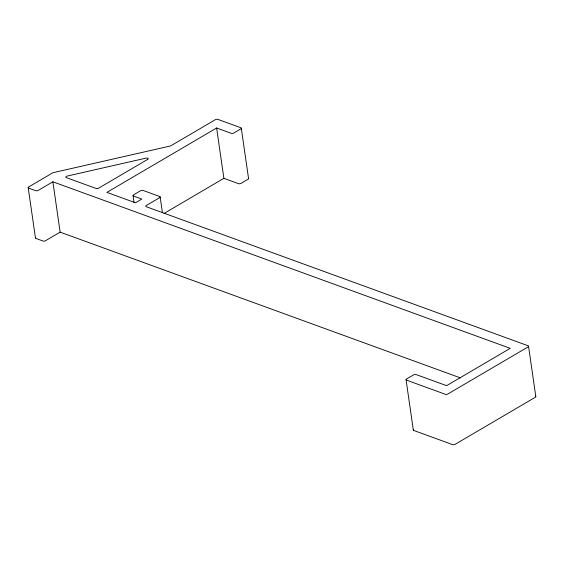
<?xml version="1.0" encoding="UTF-8"?>
<svg xmlns="http://www.w3.org/2000/svg" width="564" height="564" viewBox="0 0 564 564"><rect width="100%" height="100%" fill="white"/><g stroke="black" fill="none" stroke-linecap="round" stroke-linejoin="round"><path stroke-width="0.85" d="M52.882 181.798L38.246 190.385A1.812 0.846 -8.2 0 1 35.708 190.667L28.722 188.122A1.812 0.846 -8.2 0 1 28.722 186.917L52.537 172.936A1.812 0.846 -8.2 0 1 53.383 172.619L170.102 146.055A1.812 0.846 -8.2 0 0 170.948 145.738L215.363 119.674A1.812 0.846 -8.2 0 1 217.908 119.385L240.772 127.718A1.812 0.846 -8.2 0 1 240.772 128.923L233.771 133.033A1.812 0.846 -8.2 0 1 231.233 133.315L216.625 127.993L106.885 192.387L135.473 202.8L141.832 199.064L133.576 196.061A1.812 0.846 -8.2 0 1 133.576 194.848L140.577 190.745A1.812 0.846 -8.2 0 1 143.115 190.456L159.633 196.469A1.812 0.846 -8.2 0 1 159.633 197.682L146.273 205.522A1.812 0.846 -8.2 0 0 146.266 206.727L528.031 345.746A1.812 0.846 -8.2 0 1 528.024 346.959L447.872 393.989A1.812 0.846 -8.2 0 1 445.327 394.278L406.581 380.164A1.812 0.846 -8.2 0 1 406.581 378.959L413.581 374.849A1.812 0.846 -8.2 0 1 416.126 374.566L446.61 385.67L510.23 348.341L52.882 181.798L60.136 232.135L460.414 377.894M60.136 232.135L45.501 240.722A1.812 0.846 -8.2 0 1 42.963 241.004L35.969 238.459A1.812 0.846 -8.2 0 1 35.772 237.388M164.089 213.418L223.873 178.33L238.487 183.653A1.812 0.846 -8.2 0 0 241.025 183.363L248.026 179.26A1.812 0.846 -8.2 0 0 248.491 178.379M528.546 346.218L535.8 396.555M406.059 379.692L413.313 430.029M241.293 128.19L248.548 178.52M216.625 127.993L223.873 178.33M160.148 196.942L162.404 212.565M133.055 195.588L134.056 202.532M28.2 187.65L35.454 237.987M413.638 429.43A1.812 0.846 -8.2 0 0 413.835 430.501L452.582 444.615A1.812 0.846 -8.2 0 0 455.127 444.326L535.278 397.289A1.812 0.846 -8.2 0 0 535.483 396.175M147.683 159.386L98.629 188.172A1.812 0.846 -8.2 0 1 96.091 188.454L66.305 177.611A1.812 0.846 -8.2 0 1 65.847 176.828A1.812 0.846 -8.2 0 1 67.151 176.081L145.991 158.139A1.812 0.846 -8.2 0 1 147.98 158.329A1.812 0.846 -8.2 0 1 147.683 159.386"/></g></svg>
